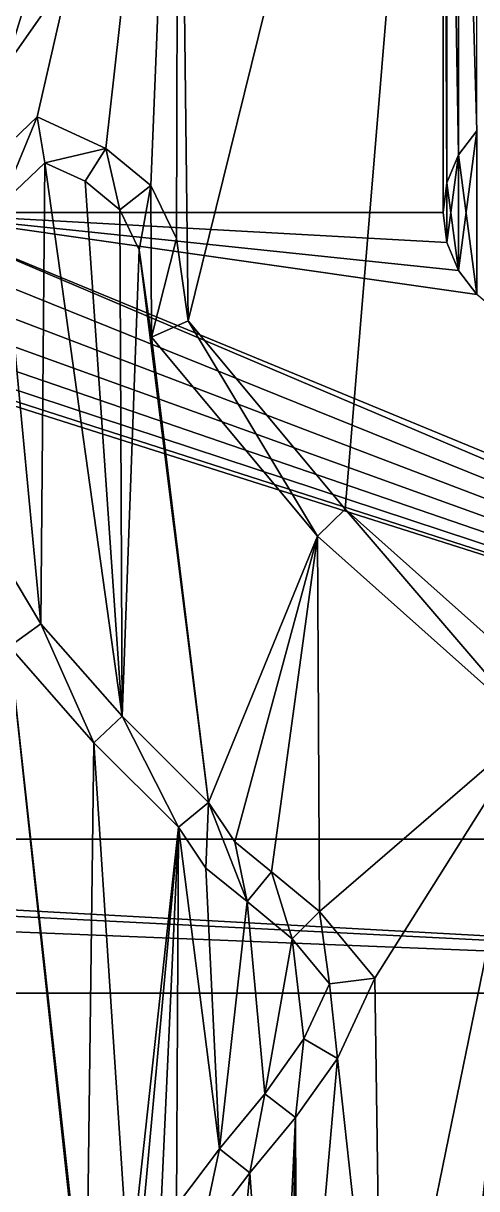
# Model space of a CAD drawing. Extents: x 10 to 110, y 10 to 115.
# Drawn here: x 58.06 to 63.94, y 42.34 to 57.46 of the extents above; entities that cross this region are included whole.
import ezdxf

# ---------------------------------------------------------------- set-up
doc = ezdxf.new("R2010")
doc.units = 0
doc.header["$MEASUREMENT"] = 0
doc.layers.add('STL2DXF', color=7, linetype='Continuous')

msp = doc.modelspace()

# ---------------------------------------------------------------- linework, layer by layer
at = {"layer": 'STL2DXF'}
for points in [[(66.625, 115, 5.5), (56.5, 65, 5.5), (56.5, 55, 5.5)], [(66.625, 115, 5.5), (56.5, 55, 5.5), (63.5, 65, 5.5)], [(51.569, 67.749, -0.6), (70, 105, -0.6), (52.028, 54.969, -0.6)], [(52.028, 54.969, -0.6), (70, 105, -0.6), (56.569, 67.249, -0.6)], [(63.569, 67.249, -0.6), (70, 105, -0.6), (64.573, 49.066, -0.6)], [(56.787, 54.435, -0.6), (56.569, 67.249, -0.6), (60.069, 64.249, -0.6)], [(60.196, 53.595, -0.6), (60.069, 64.249, -0.6), (63.569, 67.249, -0.6)], [(60.196, 53.595, -0.6), (63.569, 67.249, -0.6), (62.232, 51.152, -0.6)], [(62.232, 51.152, -0.6), (63.569, 67.249, -0.6), (64.573, 49.066, -0.6)], [(63.5, 65, 5.5), (56.5, 55, 5.5), (63.5, 55, 5.5)], [(63.551, 55.388, 5.5), (63.5, 65, 5.5), (63.5, 55, 5.5)], [(63.5, 65, 5.5), (63.551, 55.388, 5.5), (63.551, 64.612, 5.5)], [(63.551, 64.612, 5.5), (63.551, 55.388, 5.5), (63.701, 55.75, 5.5)], [(63.551, 64.612, 5.5), (63.701, 55.75, 5.5), (63.701, 64.25, 5.5)], [(56.787, 54.435, -0.6), (60.069, 64.249, -0.6), (57.378, 55.421, -0.6)], [(57.378, 55.421, -0.6), (60.069, 64.249, -0.6), (58.237, 56.242, -0.6)], [(58.237, 56.242, -0.6), (60.069, 64.249, -0.6), (59.127, 55.834, -0.6)], [(59.127, 55.834, -0.6), (60.069, 64.249, -0.6), (59.713, 55.351, -0.6)], [(59.713, 55.351, -0.6), (60.069, 64.249, -0.6), (60.044, 54.664, -0.6)], [(60.044, 54.664, -0.6), (60.069, 64.249, -0.6), (60.196, 53.595, -0.6)], [(63.701, 64.25, 5.5), (63.701, 55.75, 5.5), (63.939, 56.061, 5.5)], [(63.701, 64.25, 5.5), (63.939, 56.061, 5.5), (63.939, 63.939, 5.5)], [(57.772, 55.106, -0.4), (57.378, 55.421, -0.4), (58.237, 56.242, -0.4)], [(58.237, 56.242, -0.4), (57.378, 55.421, -0.6), (58.237, 56.242, -0.6)], [(57.378, 55.421, -0.6), (58.237, 56.242, -0.4), (57.378, 55.421, -0.4)], [(57.772, 55.106, -0.4), (58.237, 56.242, -0.4), (58.337, 55.646, -0.4)], [(58.337, 55.646, -0.4), (58.237, 56.242, -0.4), (59.127, 55.834, -0.4)], [(59.127, 55.834, -0.6), (58.237, 56.242, -0.4), (58.237, 56.242, -0.6)], [(58.237, 56.242, -0.4), (59.127, 55.834, -0.6), (59.127, 55.834, -0.4)], [(63.939, 56.061, 5.5), (63.701, 55.75), (63.701, 55.75, 5.5)], [(63.701, 55.75), (63.939, 56.061, 5.5), (63.939, 56.061)], [(63.701, 55.75, 5.5), (63.939, 53.939, 5.5), (63.939, 56.061, 5.5)], [(63.701, 54.25), (63.701, 55.75), (63.939, 56.061)], [(63.701, 54.25), (63.939, 56.061), (63.939, 53.939)], [(63.939, 56.061), (63.701, 55.75, 5.5), (63.701, 55.75)], [(63.701, 55.75, 5.5), (63.939, 56.061), (63.939, 56.061, 5.5)], [(63.701, 55.75), (63.939, 53.939), (63.939, 56.061)], [(58.337, 55.646, -0.4), (59.127, 55.834, -0.4), (58.86, 55.407, -0.4)], [(58.86, 55.407, -0.4), (59.127, 55.834, -0.4), (59.31, 55.035, -0.4)], [(59.31, 55.035, -0.4), (59.127, 55.834, -0.4), (59.713, 55.351, -0.4)], [(59.713, 55.351, -0.6), (59.127, 55.834, -0.4), (59.127, 55.834, -0.6)], [(59.127, 55.834, -0.4), (59.713, 55.351, -0.6), (59.713, 55.351, -0.4)], [(58.286, 49.667, -0.6), (57.772, 55.106, -0.6), (58.337, 55.646, -0.6)], [(57.772, 55.106, -0.6), (58.337, 55.646, -0.4), (58.337, 55.646, -0.6)], [(58.337, 55.646, -0.4), (57.772, 55.106, -0.6), (57.772, 55.106, -0.4)], [(58.286, 49.667, -0.6), (58.337, 55.646, -0.6), (59.34, 48.467, -0.6)], [(59.34, 48.467, -0.6), (58.337, 55.646, -0.6), (58.86, 55.407, -0.6)], [(58.337, 55.646, -0.4), (58.86, 55.407, -0.6), (58.337, 55.646, -0.6)], [(58.86, 55.407, -0.6), (58.337, 55.646, -0.4), (58.86, 55.407, -0.4)], [(63.701, 55.75, 5.5), (63.551, 55.388), (63.551, 55.388, 5.5)], [(63.551, 55.388), (63.701, 55.75, 5.5), (63.701, 55.75)], [(63.551, 55.388, 5.5), (63.701, 54.25, 5.5), (63.701, 55.75, 5.5)], [(63.551, 54.612), (63.551, 55.388), (63.701, 55.75)], [(63.551, 54.612), (63.701, 55.75), (63.701, 54.25)], [(63.701, 55.75), (63.551, 55.388, 5.5), (63.551, 55.388)], [(63.551, 55.388, 5.5), (63.701, 55.75), (63.701, 55.75, 5.5)], [(63.551, 55.388), (63.701, 54.25), (63.701, 55.75)], [(63.701, 55.75, 5.5), (63.701, 54.25, 5.5), (63.939, 53.939, 5.5)], [(63.701, 55.75), (63.701, 54.25), (63.939, 53.939)], [(59.34, 48.467, -0.6), (58.86, 55.407, -0.6), (59.31, 55.035, -0.6)], [(58.86, 55.407, -0.4), (59.31, 55.035, -0.6), (58.86, 55.407, -0.6)], [(59.31, 55.035, -0.6), (58.86, 55.407, -0.4), (59.31, 55.035, -0.4)], [(59.31, 55.035, -0.4), (59.713, 55.351, -0.4), (59.559, 54.517, -0.4)], [(59.559, 54.517, -0.4), (59.713, 55.351, -0.4), (59.721, 53.384, -0.4)], [(59.721, 53.384, -0.4), (59.713, 55.351, -0.4), (60.044, 54.664, -0.4)], [(60.044, 54.664, -0.4), (59.713, 55.351, -0.6), (60.044, 54.664, -0.6)], [(59.713, 55.351, -0.6), (60.044, 54.664, -0.4), (59.713, 55.351, -0.4)], [(63.551, 55.388, 5.5), (63.5, 55), (63.5, 55, 5.5)], [(63.5, 55), (63.551, 55.388, 5.5), (63.551, 55.388)], [(63.551, 54.612, 5.5), (63.551, 55.388, 5.5), (63.5, 55, 5.5)], [(63.551, 55.388), (63.551, 54.612), (63.5, 55)], [(63.551, 55.388), (63.5, 55, 5.5), (63.5, 55)], [(63.5, 55, 5.5), (63.551, 55.388), (63.551, 55.388, 5.5)], [(63.551, 54.612), (63.551, 55.388), (63.5, 55)], [(63.551, 55.388, 5.5), (63.551, 54.612, 5.5), (63.701, 54.25, 5.5)], [(63.551, 55.388), (63.551, 54.612), (63.701, 54.25)], [(57.507, 50.965, -0.6), (57.772, 55.106, -0.6), (58.286, 49.667, -0.6)], [(59.34, 48.467, -0.6), (59.31, 55.035, -0.6), (59.559, 54.517, -0.6)], [(59.31, 55.035, -0.6), (59.559, 54.517, -0.4), (59.559, 54.517, -0.6)], [(59.559, 54.517, -0.4), (59.31, 55.035, -0.6), (59.31, 55.035, -0.4)], [(56.449, 54.612, 5.5), (75.625, 46.875, 5.5), (56.5, 55, 5.5)], [(56.5, 55, 5.5), (75.625, 46.875, 5.5), (68.625, 50, 5.5)], [(56.5, 55, 5.5), (68.625, 50, 5.5), (63.939, 53.939, 5.5)], [(56.5, 55, 5.5), (63.939, 53.939, 5.5), (63.701, 54.25, 5.5)], [(56.5, 55, 5.5), (63.701, 54.25, 5.5), (63.551, 54.612, 5.5)], [(56.5, 55, 5.5), (63.551, 54.612, 5.5), (63.5, 55, 5.5)], [(63.5, 55, 5.5), (63.551, 54.612), (63.551, 54.612, 5.5)], [(63.551, 54.612), (63.5, 55, 5.5), (63.5, 55)], [(63.5, 55), (63.551, 54.612, 5.5), (63.551, 54.612)], [(63.551, 54.612, 5.5), (63.5, 55), (63.5, 55, 5.5)], [(56.299, 54.25, 5.5), (75.625, 46.875, 5.5), (56.449, 54.612, 5.5)], [(59.721, 53.384, -0.4), (60.044, 54.664, -0.4), (60.196, 53.595, -0.4)], [(60.196, 53.595, -0.4), (60.044, 54.664, -0.6), (60.196, 53.595, -0.6)], [(60.044, 54.664, -0.6), (60.196, 53.595, -0.4), (60.044, 54.664, -0.4)], [(63.551, 54.612, 5.5), (63.701, 54.25), (63.701, 54.25, 5.5)], [(63.701, 54.25), (63.551, 54.612, 5.5), (63.551, 54.612)], [(63.701, 54.25), (63.551, 54.612, 5.5), (63.701, 54.25, 5.5)], [(63.551, 54.612, 5.5), (63.701, 54.25), (63.551, 54.612)], [(59.34, 48.467, -0.6), (59.559, 54.517, -0.6), (60.458, 47.349, -0.6)], [(60.458, 47.349, -0.6), (59.559, 54.517, -0.6), (59.721, 53.384, -0.6)], [(59.559, 54.517, -0.6), (59.721, 53.384, -0.4), (59.721, 53.384, -0.6)], [(59.721, 53.384, -0.4), (59.559, 54.517, -0.6), (59.559, 54.517, -0.4)], [(56.061, 53.939, 5.5), (75.625, 46.875, 5.5), (56.299, 54.25, 5.5)], [(63.701, 54.25, 5.5), (63.939, 53.939, 0.5), (63.939, 53.939, 5.5)], [(63.939, 53.939, 0.5), (63.701, 54.25, 5.5), (63.939, 53.939)], [(63.939, 53.939), (63.701, 54.25, 5.5), (63.701, 54.25)], [(63.701, 54.25), (63.939, 53.939, 0.5), (63.939, 53.939)], [(63.939, 53.939, 0.5), (63.701, 54.25), (63.939, 53.939, 5.5)], [(63.939, 53.939, 5.5), (63.701, 54.25), (63.701, 54.25, 5.5)], [(55.75, 53.701, 5.5), (75.625, 46.875, 5.5), (56.061, 53.939, 5.5)], [(55.388, 53.551, 5.5), (75.625, 46.875, 5.5), (55.75, 53.701, 5.5)], [(54.612, 53.551, 5.5), (41.175, 46.875, 5.5), (75.625, 46.875, 5.5)], [(54.612, 53.551, 5.5), (75.625, 46.875, 5.5), (55, 53.5, 5.5)], [(55, 53.5, 5.5), (75.625, 46.875, 5.5), (55.388, 53.551, 5.5)], [(59.721, 53.384, -0.4), (60.196, 53.595, -0.4), (61.871, 50.804, -0.4)], [(61.871, 50.804, -0.4), (60.196, 53.595, -0.4), (62.232, 51.152, -0.4)], [(62.232, 51.152, -0.4), (60.196, 53.595, -0.6), (62.232, 51.152, -0.6)], [(60.196, 53.595, -0.6), (62.232, 51.152, -0.4), (60.196, 53.595, -0.4)], [(60.458, 47.349, -0.6), (59.721, 53.384, -0.6), (61.871, 50.804, -0.6)], [(59.721, 53.384, -0.6), (61.871, 50.804, -0.4), (61.871, 50.804, -0.6)], [(61.871, 50.804, -0.4), (59.721, 53.384, -0.6), (59.721, 53.384, -0.4)], [(61.871, 50.804, -0.4), (62.232, 51.152, -0.4), (64.661, 48.317, -0.4)], [(64.661, 48.317, -0.4), (62.232, 51.152, -0.4), (64.573, 49.066, -0.4)], [(64.573, 49.066, -0.6), (62.232, 51.152, -0.4), (62.232, 51.152, -0.6)], [(62.232, 51.152, -0.4), (64.573, 49.066, -0.6), (64.573, 49.066, -0.4)], [(57.881, 49.371, -0.4), (57.507, 50.965, -0.4), (58.286, 49.667, -0.4)], [(58.286, 49.667, -0.4), (57.507, 50.965, -0.6), (58.286, 49.667, -0.6)], [(57.507, 50.965, -0.6), (58.286, 49.667, -0.4), (57.507, 50.965, -0.4)], [(60.458, 47.349, -0.6), (61.871, 50.804, -0.6), (60.799, 46.837, -0.6)], [(60.799, 46.837, -0.6), (61.871, 50.804, -0.6), (61.276, 46.45, -0.6)], [(61.276, 46.45, -0.6), (61.871, 50.804, -0.6), (61.9, 45.935, -0.6)], [(61.9, 45.935, -0.6), (61.871, 50.804, -0.6), (64.661, 48.317, -0.6)], [(61.871, 50.804, -0.4), (64.661, 48.317, -0.6), (61.871, 50.804, -0.6)], [(64.661, 48.317, -0.6), (61.871, 50.804, -0.4), (64.661, 48.317, -0.4)], [(57.881, 49.371, -0.4), (58.286, 49.667, -0.4), (58.975, 48.124, -0.4)], [(58.975, 48.124, -0.4), (58.286, 49.667, -0.4), (59.34, 48.467, -0.4)], [(59.34, 48.467, -0.4), (58.286, 49.667, -0.6), (59.34, 48.467, -0.6)], [(58.286, 49.667, -0.6), (59.34, 48.467, -0.4), (58.286, 49.667, -0.4)], [(59.102, 38.023, -0.6), (57.55, 38.023, -0.6), (57.881, 49.371, -0.6)], [(57.881, 49.371, -0.6), (58.975, 48.124, -0.4), (58.975, 48.124, -0.6)], [(58.975, 48.124, -0.4), (57.881, 49.371, -0.6), (57.881, 49.371, -0.4)], [(59.102, 38.023, -0.6), (57.881, 49.371, -0.6), (59.051, 38.506, -0.6)], [(59.051, 38.506, -0.6), (57.881, 49.371, -0.6), (58.873, 40.338, -0.6)], [(58.975, 48.124, -0.6), (58.873, 40.338, -0.6), (57.881, 49.371, -0.6)], [(58.975, 48.124, -0.4), (59.34, 48.467, -0.4), (60.069, 47.03, -0.4)], [(60.069, 47.03, -0.4), (59.34, 48.467, -0.4), (60.458, 47.349, -0.4)], [(60.458, 47.349, -0.6), (59.34, 48.467, -0.4), (59.34, 48.467, -0.6)], [(59.34, 48.467, -0.4), (60.458, 47.349, -0.6), (60.458, 47.349, -0.4)], [(61.9, 45.935, -0.6), (64.661, 48.317, -0.6), (62.615, 45.07, -0.6)], [(62.615, 45.07, -0.6), (64.661, 48.317, -0.6), (62.706, 38.772, -0.6)], [(62.706, 38.772, -0.6), (64.661, 48.317, -0.6), (63.766, 39.832, -0.6)], [(63.766, 39.832, -0.6), (64.661, 48.317, -0.6), (64.705, 41.018, -0.6)], [(58.873, 40.338, -0.6), (58.975, 48.124, -0.6), (59.433, 41.152, -0.6)], [(58.975, 48.124, -0.4), (60.069, 47.03, -0.6), (58.975, 48.124, -0.6)], [(60.069, 47.03, -0.6), (58.975, 48.124, -0.4), (60.069, 47.03, -0.4)], [(59.433, 41.152, -0.6), (58.975, 48.124, -0.6), (60.069, 47.03, -0.6)], [(60.069, 47.03, -0.4), (60.458, 47.349, -0.4), (60.425, 46.496, -0.4)], [(60.425, 46.496, -0.4), (60.458, 47.349, -0.4), (60.96, 46.063, -0.4)], [(60.96, 46.063, -0.4), (60.458, 47.349, -0.4), (60.799, 46.837, -0.4)], [(60.799, 46.837, -0.4), (60.458, 47.349, -0.6), (60.799, 46.837, -0.6)], [(60.458, 47.349, -0.6), (60.799, 46.837, -0.4), (60.458, 47.349, -0.4)], [(59.433, 41.152, -0.6), (60.069, 47.03, -0.6), (59.611, 42.018, -0.6)], [(59.611, 42.018, -0.6), (60.069, 47.03, -0.6), (59.84, 42.043, -0.6)], [(59.84, 42.043, -0.6), (60.069, 47.03, -0.6), (60.044, 42.119, -0.6)], [(60.044, 42.119, -0.6), (60.069, 47.03, -0.6), (60.603, 42.857, -0.6)], [(60.069, 47.03, -0.6), (60.425, 46.496, -0.4), (60.425, 46.496, -0.6)], [(60.425, 46.496, -0.4), (60.069, 47.03, -0.6), (60.069, 47.03, -0.4)], [(60.603, 42.857, -0.6), (60.069, 47.03, -0.6), (60.425, 46.496, -0.6)], [(28.175, 46.875, 10.5), (26.175, 44.875, 10.5), (77.625, 44.875, 10.5)], [(28.175, 46.875, 10.5), (77.625, 44.875, 10.5), (38.175, 46.875, 10.5)], [(38.175, 46.875, 10.5), (77.625, 44.875, 10.5), (41.175, 46.875, 10.5)], [(41.175, 46.875, 5.5), (75.625, 46.875, 10.5), (75.625, 46.875, 5.5)], [(75.625, 46.875, 10.5), (41.175, 46.875, 5.5), (41.175, 46.875, 10.5)], [(41.175, 46.875, 10.5), (77.625, 44.875, 10.5), (75.625, 46.875, 10.5)], [(60.96, 46.063, -0.4), (60.799, 46.837, -0.4), (61.276, 46.45, -0.4)], [(61.276, 46.45, -0.6), (60.799, 46.837, -0.4), (60.799, 46.837, -0.6)], [(60.799, 46.837, -0.4), (61.276, 46.45, -0.6), (61.276, 46.45, -0.4)], [(60.425, 46.496, -0.4), (60.96, 46.063, -0.6), (60.425, 46.496, -0.6)], [(60.96, 46.063, -0.6), (60.425, 46.496, -0.4), (60.96, 46.063, -0.4)], [(60.603, 42.857, -0.6), (60.425, 46.496, -0.6), (60.96, 46.063, -0.6)], [(60.96, 46.063, -0.4), (61.276, 46.45, -0.4), (61.545, 45.58, -0.4)], [(61.545, 45.58, -0.4), (61.276, 46.45, -0.4), (61.9, 45.935, -0.4)], [(61.9, 45.935, -0.6), (61.276, 46.45, -0.4), (61.276, 46.45, -0.6)], [(61.276, 46.45, -0.4), (61.9, 45.935, -0.6), (61.9, 45.935, -0.4)], [(60.603, 42.857, -0.6), (60.96, 46.063, -0.6), (61.189, 43.57, -0.6)], [(60.96, 46.063, -0.4), (61.545, 45.58, -0.6), (60.96, 46.063, -0.6)], [(61.545, 45.58, -0.6), (60.96, 46.063, -0.4), (61.545, 45.58, -0.4)], [(61.189, 43.57, -0.6), (60.96, 46.063, -0.6), (61.545, 45.58, -0.6)], [(61.545, 45.58, -0.4), (61.9, 45.935, -0.4), (62.028, 44.995, -0.4)], [(62.028, 44.995, -0.4), (61.9, 45.935, -0.4), (62.615, 45.07, -0.4)], [(62.615, 45.07, -0.4), (61.9, 45.935, -0.6), (62.615, 45.07, -0.6)], [(61.9, 45.935, -0.6), (62.615, 45.07, -0.4), (61.9, 45.935, -0.4)], [(61.189, 43.57, -0.6), (61.545, 45.58, -0.6), (61.697, 44.282, -0.6)], [(61.545, 45.58, -0.6), (62.028, 44.995, -0.4), (62.028, 44.995, -0.6)], [(62.028, 44.995, -0.4), (61.545, 45.58, -0.6), (61.545, 45.58, -0.4)], [(61.697, 44.282, -0.6), (61.545, 45.58, -0.6), (62.028, 44.995, -0.6)], [(62.028, 44.995, -0.4), (62.615, 45.07, -0.4), (62.131, 44.029, -0.4)], [(62.706, 38.772, -0.6), (62.131, 44.029, -0.6), (62.615, 45.07, -0.6)], [(62.131, 44.029, -0.4), (62.615, 45.07, -0.6), (62.131, 44.029, -0.6)], [(62.615, 45.07, -0.6), (62.131, 44.029, -0.4), (62.615, 45.07, -0.4)], [(62.131, 44.029, -0.4), (61.697, 44.282, -0.4), (62.028, 44.995, -0.4)], [(62.028, 44.995, -0.6), (61.697, 44.282, -0.4), (61.697, 44.282, -0.6)], [(61.697, 44.282, -0.4), (62.028, 44.995, -0.6), (62.028, 44.995, -0.4)], [(47, 44.875, 0.5), (77.625, 44.875, 10.5), (26.175, 44.875, 0.5)], [(26.175, 44.875, 0.5), (77.625, 44.875, 10.5), (26.175, 44.875, 10.5)], [(77.246, 44.875, 0.5), (77.625, 44.875, 10.5), (47, 44.875, 0.5)], [(47, 44.875, 0.5), (73, 44.875, 0.5), (77.246, 44.875, 0.5)], [(47, 44.875, 0.5), (50, 15, 0.5), (73, 44.875, 0.5)], [(73, 44.875, 0.5), (50, 15, 0.5), (70, 15, 0.5)], [(61.586, 43.265, -0.4), (61.189, 43.57, -0.4), (61.697, 44.282, -0.4)], [(61.697, 44.282, -0.6), (61.189, 43.57, -0.4), (61.189, 43.57, -0.6)], [(61.189, 43.57, -0.4), (61.697, 44.282, -0.6), (61.697, 44.282, -0.4)], [(61.586, 43.265, -0.4), (61.697, 44.282, -0.4), (62.131, 44.029, -0.4)], [(61.61, 38.076, -0.6), (61.586, 43.265, -0.6), (62.131, 44.029, -0.6)], [(61.586, 43.265, -0.4), (62.131, 44.029, -0.6), (61.586, 43.265, -0.6)], [(62.131, 44.029, -0.6), (61.586, 43.265, -0.4), (62.131, 44.029, -0.4)], [(61.61, 38.076, -0.6), (62.131, 44.029, -0.6), (62.706, 38.772, -0.6)], [(60.996, 42.547, -0.4), (60.603, 42.857, -0.4), (61.189, 43.57, -0.4)], [(61.189, 43.57, -0.6), (60.603, 42.857, -0.4), (60.603, 42.857, -0.6)], [(60.603, 42.857, -0.4), (61.189, 43.57, -0.6), (61.189, 43.57, -0.4)], [(60.996, 42.547, -0.4), (61.189, 43.57, -0.4), (61.586, 43.265, -0.4)], [(61.333, 37.805, -0.6), (60.996, 42.547, -0.6), (61.586, 43.265, -0.6)], [(60.996, 42.547, -0.4), (61.586, 43.265, -0.6), (60.996, 42.547, -0.6)], [(61.586, 43.265, -0.6), (60.996, 42.547, -0.4), (61.586, 43.265, -0.4)], [(61.333, 37.805, -0.6), (61.586, 43.265, -0.6), (61.493, 37.965, -0.6)], [(61.493, 37.965, -0.6), (61.586, 43.265, -0.6), (61.559, 37.992, -0.6)], [(61.559, 37.992, -0.6), (61.586, 43.265, -0.6), (61.61, 38.076, -0.6)], [(60.354, 41.702, -0.4), (60.044, 42.119, -0.4), (60.603, 42.857, -0.4)], [(60.603, 42.857, -0.6), (60.044, 42.119, -0.4), (60.044, 42.119, -0.6)], [(60.044, 42.119, -0.4), (60.603, 42.857, -0.6), (60.603, 42.857, -0.4)], [(60.354, 41.702, -0.4), (60.603, 42.857, -0.4), (60.996, 42.547, -0.4)], [(60.54, 37.528, -0.6), (60.354, 41.702, -0.6), (60.996, 42.547, -0.6)], [(60.354, 41.702, -0.4), (60.996, 42.547, -0.6), (60.354, 41.702, -0.6)], [(60.996, 42.547, -0.6), (60.354, 41.702, -0.4), (60.996, 42.547, -0.4)], [(60.54, 37.528, -0.6), (60.996, 42.547, -0.6), (61.333, 37.805, -0.6)]]:
    msp.add_3dface(points, dxfattribs=at)

doc.saveas('drawing.dxf')
